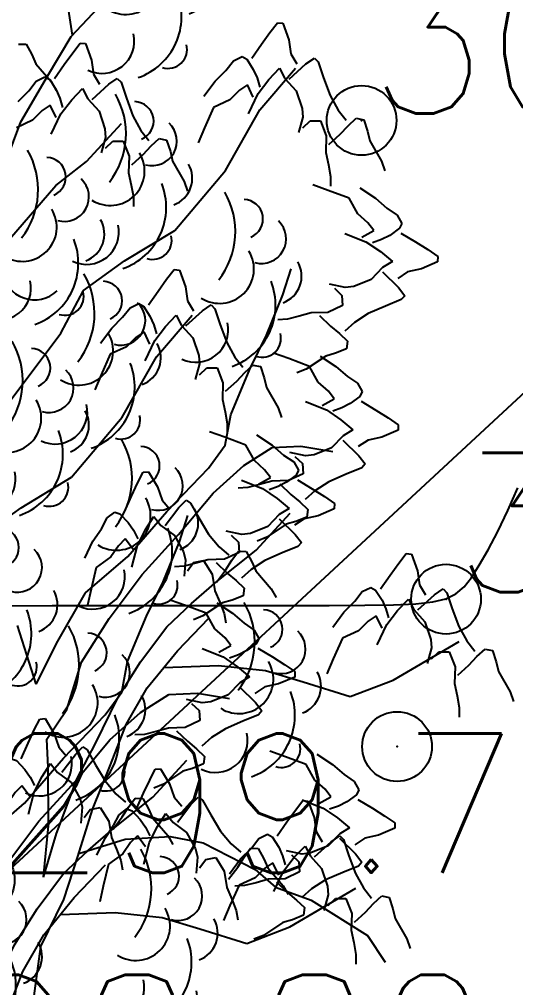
# Model space of a CAD drawing. Header units: millimetres. Extents: x 524954 to 526204, y 9523489 to 9524010.
# Drawn here: x 525993.66 to 525997.22, y 9523784.57 to 9523791.51 of the extents above; entities that cross this region are included whole.
import ezdxf

# ---------------------------------------------------------------- set-up
doc = ezdxf.new("R2010")
doc.units = ezdxf.units.MM
doc.header["$PDMODE"] = 32
doc.header["$PDSIZE"] = 0.5
doc.linetypes.add('ACAD_ISO12W100', pattern=[21, 12, -3, 0, -3, 0, -3])
for name, color, linetype in [('Arbre', 34, 'ACAD_ISO12W100'), ('CN_10_00', 1, 'Continuous'), ('PLUME_4', 3, 'Continuous'), ('TopoAlt', 3, 'Continuous'), ('TOPOJIS', 7, 'Continuous')]:
    doc.layers.add(name, color=color, linetype=linetype)
doc.styles.add('Simplex 1.0', font='Simplex.shx', dxfattribs={"width": 0.99, "height": 1})

# ---------------------------------------------------------------- blocks, each defined once
blk = doc.blocks.new('TCPOINT M')
at = {"color": 0}
blk.add_point((0, 0), dxfattribs=at)
at = {"layer": 'TopoAlt', "style": 'Simplex 1.0', "width": 0.99}
blk.add_attdef('ALT', (0.15, 0.15), '', height=1, dxfattribs=at)
blk = doc.blocks.new('v088')
at = {"color": 3, "linetype": 'Continuous'}
for p, q in [((0.6994, 11.8293), (0.7544, 11.828)), ((0.7544, 11.828), (0.796, 11.7537)), ((1.0886, 11.7676), (1.1424, 11.8368)), ((1.1424, 11.8368), (1.1809, 11.833)), ((1.1809, 11.833), (1.2232, 11.7138)), ((0.796, 11.7537), (0.824, 11.6885)), ((1.027, 11.683), (1.0886, 11.7676)), ((0.824, 11.6885), (0.9344, 11.5607)), ((0.9578, 11.583), (1.027, 11.683)), ((1.2232, 11.7138), (1.2386, 11.6137)), ((1.2386, 11.6137), (1.2809, 11.5407)), ((0.7732, 11.4945), (0.827, 11.5637)), ((0.827, 11.5637), (0.8886, 11.5945)), ((0.8886, 11.5945), (0.9232, 11.5753)), ((0.9232, 11.5753), (0.9693, 11.5022)), ((0.9344, 11.5607), (0.97, 11.497)), ((1.2271, 11.433), (1.3463, 11.5407)), ((1.3463, 11.5407), (1.4079, 11.583)), ((1.4079, 11.583), (1.4348, 11.556)), ((1.4348, 11.556), (1.4733, 11.4406)), ((0.6962, 11.4176), (0.7732, 11.4945)), ((0.9693, 11.5022), (0.9963, 11.4406)), ((1.0809, 11.4291), (1.1578, 11.5099)), ((1.1578, 11.5099), (1.1963, 11.4368)), ((0.9963, 11.4406), (1.0155, 11.3753)), ((1.004, 11.3291), (1.0809, 11.4291)), ((1.1963, 11.4368), (1.2771, 11.3483)), ((1.4733, 11.4406), (1.5194, 11.3137)), ((0.8693, 11.3522), (0.8001, 11.2829)), ((0.927, 11.3906), (0.8693, 11.3522)), ((0.9693, 11.3022), (0.927, 11.3906)), ((0.9347, 11.1829), (1.004, 11.3291)), ((1.2771, 11.3483), (1.3194, 11.2214)), ((0.8001, 11.2829), (0.6847, 11.2291)), ((1.5194, 11.3137), (1.5771, 11.2099)), ((1.3194, 11.2214), (1.3232, 11.1598)), ((1.5771, 11.2099), (1.6348, 11.1368)), ((1.3232, 11.1598), (1.2925, 11.0483)), ((1.3232, 11.0829), (1.3771, 11.1329)), ((1.3771, 11.1329), (1.4502, 11.1329)), ((1.4502, 11.1329), (1.4925, 11.0252)), ((1.6502, 11.0983), (1.7079, 11.1522)), ((1.7079, 11.1522), (1.7617, 11.1406)), ((1.7617, 11.1406), (1.7887, 11.0598)), ((1.5925, 11.0368), (1.6502, 11.0983)), ((1.7887, 11.0598), (1.8041, 10.9906)), ((1.4925, 11.0252), (1.4886, 10.906)), ((1.5117, 10.9637), (1.5925, 11.0368)), ((1.8041, 10.9906), (1.8887, 10.8444)), ((1.4886, 10.906), (1.5079, 10.8175)), ((1.8887, 10.8444), (1.9118, 10.7752)), ((1.5079, 10.8175), (1.5233, 10.7329)), ((1.5233, 10.7329), (1.5233, 10.6636)), ((1.7617, 10.1424), (1.8156, 10.2117)), ((1.8156, 10.2117), (1.8541, 10.2078)), ((1.7002, 10.0578), (1.7617, 10.1424)), ((1.8541, 10.2078), (1.8964, 10.0886)), ((1.8964, 10.0886), (1.9118, 9.9886)), ((1.631, 9.9578), (1.7002, 10.0578)), ((1.4463, 9.8693), (1.5002, 9.9386)), ((1.5002, 9.9386), (1.5617, 9.9693)), ((1.5617, 9.9693), (1.5963, 9.9501)), ((1.5963, 9.9501), (1.6425, 9.877)), ((1.9118, 9.9886), (1.9541, 9.9155)), ((2.0195, 9.9155), (2.081, 9.9578)), ((2.081, 9.9578), (2.1079, 9.9309)), ((1.3694, 9.7924), (1.4463, 9.8693)), ((1.6425, 9.877), (1.6694, 9.8155)), ((1.7541, 9.8039), (1.831, 9.8847)), ((1.831, 9.8847), (1.8695, 9.8116)), ((1.9002, 9.8078), (2.0195, 9.9155)), ((2.1079, 9.9309), (2.1464, 9.8155)), ((1.6694, 9.8155), (1.6887, 9.7501)), ((1.6771, 9.7039), (1.7541, 9.8039)), ((1.8695, 9.8116), (1.9502, 9.7232)), ((2.1464, 9.8155), (2.1926, 9.6885)), ((1.2886, 9.6847), (1.3694, 9.7924)), ((1.5425, 9.727), (1.4733, 9.6578)), ((1.6002, 9.7655), (1.5425, 9.727)), ((1.6425, 9.677), (1.6002, 9.7655)), ((1.4733, 9.6578), (1.3579, 9.6039)), ((1.6079, 9.5578), (1.6771, 9.7039)), ((1.9502, 9.7232), (1.9925, 9.5962)), ((2.1926, 9.6885), (2.2503, 9.5847)), ((1.3579, 9.6039), (1.2925, 9.4577)), ((1.9925, 9.5962), (1.9964, 9.5347)), ((1.9964, 9.5347), (1.9656, 9.4231)), ((2.2503, 9.5847), (2.308, 9.5116)), ((2.3233, 9.4731), (2.381, 9.527)), ((2.381, 9.527), (2.4349, 9.5154)), ((1.2925, 9.4577), (1.2463, 9.35)), ((1.9964, 9.4577), (2.0502, 9.5077)), ((2.0502, 9.5077), (2.1233, 9.5077)), ((2.1233, 9.5077), (2.1656, 9.4)), ((2.2657, 9.4116), (2.3233, 9.4731)), ((2.4349, 9.5154), (2.4618, 9.4347)), ((2.1656, 9.4), (2.1618, 9.2808)), ((2.1849, 9.3385), (2.2657, 9.4116)), ((2.4618, 9.4347), (2.4772, 9.3654)), ((2.4772, 9.3654), (2.5618, 9.2193)), ((2.1618, 9.2808), (2.181, 9.1923)), ((2.181, 9.1923), (2.1964, 9.1077)), ((2.5618, 9.2193), (2.5849, 9.15)), ((2.1964, 9.1077), (2.1964, 9.0385)), ((2.1801, 9.009), (2.0697, 9.0483)), ((2.3301, 8.953), (2.1801, 9.009)), ((2.4064, 9.0272), (2.519, 8.9533)), ((2.3912, 8.8412), (2.3301, 8.953)), ((2.519, 8.9533), (2.6006, 8.8814)), ((2.4646, 8.7765), (2.3912, 8.8412)), ((2.6006, 8.8814), (2.6731, 8.832)), ((2.6731, 8.832), (2.7077, 8.7725)), ((2.5067, 8.7213), (2.4646, 8.7765)), ((2.7077, 8.7725), (2.6907, 8.7368)), ((2.2998, 8.7005), (2.4501, 8.6406)), ((2.421, 8.6735), (2.5067, 8.7213)), ((2.6207, 8.6861), (2.5609, 8.6554)), ((2.6907, 8.7368), (2.6207, 8.6861)), ((2.7005, 8.7027), (2.8047, 8.6399)), ((2.4501, 8.6406), (2.5548, 8.5702)), ((2.5609, 8.6554), (2.4969, 8.632)), ((2.8047, 8.6399), (2.8931, 8.5838)), ((2.5548, 8.5702), (2.6402, 8.4985)), ((2.8931, 8.5838), (2.9656, 8.5345)), ((2.6402, 8.4985), (2.5697, 8.4555)), ((2.9641, 8.4958), (2.8478, 8.4461)), ((2.9656, 8.5345), (2.9641, 8.4958)), ((2.5697, 8.4555), (2.4865, 8.3693)), ((2.5678, 8.4245), (2.6828, 8.3123)), ((2.749, 8.4244), (2.6787, 8.3776)), ((2.8478, 8.4461), (2.749, 8.4244)), ((2.3013, 8.3113), (2.188, 8.335)), ((2.4865, 8.3693), (2.3625, 8.3191)), ((2.2245, 8.3065), (2.2778, 8.2559)), ((2.3625, 8.3191), (2.3013, 8.3113)), ((2.6828, 8.3123), (2.7289, 8.2536)), ((2.2778, 8.2559), (2.2824, 8.183)), ((2.7037, 8.225), (2.591, 8.1793)), ((2.7289, 8.2536), (2.7037, 8.225)), ((2.0584, 8.1303), (1.9713, 8.1055)), ((2.1776, 8.1339), (2.0584, 8.1303)), ((2.2824, 8.183), (2.1776, 8.1339)), ((2.591, 8.1793), (2.4672, 8.1253)), ((1.8878, 8.0848), (1.8187, 8.0804)), ((1.9713, 8.1055), (1.8878, 8.0848)), ((2.1174, 8.1109), (2.1954, 8.0349)), ((2.3672, 8.0611), (2.2979, 7.9989)), ((2.4672, 8.1253), (2.3672, 8.0611)), ((2.1954, 8.0349), (2.2605, 7.9811)), ((2.2605, 7.9811), (2.3179, 7.927)), ((2.3179, 7.927), (2.3098, 7.8725)), ((2.3098, 7.8725), (2.2308, 7.8405)), ((1.8965, 7.8022), (1.7861, 7.8414)), ((2.0465, 7.7461), (1.8965, 7.8022)), ((2.1627, 7.8208), (2.0222, 7.7271)), ((2.1227, 7.8203), (2.2353, 7.7465)), ((2.2308, 7.8405), (2.1627, 7.8208)), ((2.0222, 7.7271), (1.9545, 7.6997)), ((2.1075, 7.6343), (2.0465, 7.7461)), ((2.2353, 7.7465), (2.3169, 7.6746)), ((2.3169, 7.6746), (2.3894, 7.6252)), ((2.1809, 7.5696), (2.1075, 7.6343)), ((2.3894, 7.6252), (2.424, 7.5657)), ((2.1373, 7.4666), (2.223, 7.5144)), ((2.223, 7.5144), (2.1809, 7.5696)), ((2.407, 7.5299), (2.337, 7.4793)), ((2.424, 7.5657), (2.407, 7.5299)), ((2.0162, 7.4937), (2.1664, 7.4338)), ((2.1664, 7.4338), (2.2711, 7.3633)), ((2.2772, 7.4485), (2.2132, 7.4252)), ((2.337, 7.4793), (2.2772, 7.4485)), ((2.4169, 7.4959), (2.521, 7.4331)), ((2.521, 7.4331), (2.6094, 7.377)), ((2.2711, 7.3633), (2.3565, 7.2916)), ((2.6094, 7.377), (2.6819, 7.3276)), ((2.6819, 7.3276), (2.6805, 7.289)), ((2.286, 7.2486), (2.2028, 7.1624)), ((2.3565, 7.2916), (2.286, 7.2486)), ((2.5641, 7.2392), (2.4653, 7.2176)), ((2.6805, 7.289), (2.5641, 7.2392)), ((2.2028, 7.1624), (2.0788, 7.1122)), ((2.2841, 7.2177), (2.3991, 7.1055)), ((2.4653, 7.2176), (2.395, 7.1707)), ((2.0176, 7.1045), (1.9044, 7.1282)), ((1.9408, 7.0996), (1.9941, 7.049)), ((2.0788, 7.1122), (2.0176, 7.1045)), ((2.3991, 7.1055), (2.4452, 7.0467)), ((1.9941, 7.049), (1.9988, 6.9761)), ((2.4201, 7.0181), (2.3073, 6.9725)), ((2.4452, 7.0467), (2.4201, 7.0181)), ((0.8128, 6.9092), (0.8527, 6.9872)), ((0.8527, 6.9872), (0.8913, 6.9906)), ((0.8913, 6.9906), (0.9551, 6.8814)), ((1.9988, 6.9761), (1.8939, 6.9271)), ((2.3073, 6.9725), (2.1835, 6.9184)), ((0.7681, 6.8145), (0.8128, 6.9092)), ((0.9551, 6.8814), (0.9888, 6.786)), ((1.6041, 6.8779), (1.535, 6.8736)), ((1.6876, 6.8986), (1.6041, 6.8779)), ((1.7747, 6.9234), (1.6876, 6.8986)), ((1.8939, 6.9271), (1.7747, 6.9234)), ((1.8337, 6.904), (1.9118, 6.828)), ((2.1835, 6.9184), (2.0835, 6.8543)), ((0.7187, 6.7034), (0.7681, 6.8145)), ((1.9118, 6.828), (1.9768, 6.7743)), ((2.0835, 6.8543), (2.0142, 6.7921)), ((0.9888, 6.786), (1.0441, 6.7221)), ((1.1083, 6.7343), (1.1609, 6.7873)), ((1.1609, 6.7873), (1.1923, 6.7659)), ((1.1923, 6.7659), (1.2517, 6.6597)), ((1.9768, 6.7743), (2.0342, 6.7201)), ((0.5938, 6.6601), (0.6485, 6.7018)), ((0.6485, 6.7018), (0.6861, 6.6893)), ((0.6861, 6.6893), (0.7451, 6.6262)), ((0.8684, 6.5752), (0.9289, 6.6689)), ((0.9289, 6.6689), (0.9803, 6.6043)), ((1.0112, 6.6062), (1.1083, 6.7343)), ((2.0342, 6.7201), (2.0261, 6.6656)), ((0.5538, 6.582), (0.5938, 6.6601)), ((0.7451, 6.6262), (0.7831, 6.5707)), ((0.9803, 6.6043), (1.0762, 6.5324)), ((1.2517, 6.6597), (1.3207, 6.5436)), ((1.879, 6.6139), (1.7385, 6.5203)), ((1.9472, 6.6337), (1.879, 6.6139)), ((2.0261, 6.6656), (1.9472, 6.6337)), ((0.4926, 6.4921), (0.5538, 6.582)), ((0.7831, 6.5707), (0.8142, 6.5101)), ((0.8114, 6.4626), (0.8684, 6.5752)), ((1.0762, 6.5324), (1.1414, 6.4156)), ((1.3207, 6.5436), (1.3968, 6.4523)), ((0.4333, 6.3712), (0.4926, 6.4921)), ((0.6749, 6.4601), (0.6198, 6.3792)), ((0.7244, 6.5087), (0.6749, 6.4601)), ((0.7824, 6.4297), (0.7244, 6.5087)), ((0.7707, 6.306), (0.8114, 6.4626)), ((1.7385, 6.5203), (1.6708, 6.4929)), ((1.1414, 6.4156), (1.1567, 6.3559)), ((1.3968, 6.4523), (1.4671, 6.3913)), ((1.4894, 6.3564), (1.536, 6.4201)), ((1.536, 6.4201), (1.5911, 6.4188)), ((1.5911, 6.4188), (1.6326, 6.3444)), ((2.6849, 6.3343), (2.7388, 6.4036)), ((2.7388, 6.4036), (2.7772, 6.3997)), ((2.7772, 6.3997), (2.8196, 6.2805)), ((0.6198, 6.3792), (0.5164, 6.3047)), ((1.1567, 6.3559), (1.1472, 6.2405)), ((1.171, 6.2803), (1.2146, 6.3394)), ((1.2146, 6.3394), (1.2864, 6.3531)), ((1.2864, 6.3531), (1.3481, 6.2552)), ((1.4442, 6.2852), (1.4894, 6.3564)), ((1.6326, 6.3444), (1.6606, 6.2793)), ((2.6234, 6.2497), (2.6849, 6.3343)), ((0.5164, 6.3047), (0.4795, 6.1489)), ((1.3481, 6.2552), (1.3665, 6.1373)), ((1.3784, 6.1983), (1.4442, 6.2852)), ((1.6606, 6.2793), (1.771, 6.1515)), ((2.8196, 6.2805), (2.8349, 6.1805)), ((2.5541, 6.1497), (2.6234, 6.2497)), ((0.4795, 6.1489), (0.4542, 6.0345)), ((1.3665, 6.1373), (1.4019, 6.054)), ((1.771, 6.1515), (1.8066, 6.0878)), ((2.3695, 6.0612), (2.4234, 6.1305)), ((2.4234, 6.1305), (2.4849, 6.1612)), ((2.4849, 6.1612), (2.5195, 6.142)), ((2.5195, 6.142), (2.5657, 6.0689)), ((2.8349, 6.1805), (2.8773, 6.1074)), ((2.9427, 6.1074), (3.0042, 6.1497)), ((3.0042, 6.1497), (3.0311, 6.1228)), ((3.0311, 6.1228), (3.0696, 6.0074)), ((1.4019, 6.054), (1.4328, 5.9737)), ((2.2926, 5.9843), (2.3695, 6.0612)), ((2.5657, 6.0689), (2.5926, 6.0074)), ((2.6772, 5.9958), (2.7542, 6.0766)), ((2.7542, 6.0766), (2.7926, 6.0035)), ((2.8234, 5.9997), (2.9427, 6.1074)), ((1.4328, 5.9737), (1.4458, 5.9057)), ((2.2118, 5.8766), (2.2926, 5.9843)), ((2.5926, 6.0074), (2.6118, 5.942)), ((2.6003, 5.8958), (2.6772, 5.9958)), ((2.7926, 6.0035), (2.8734, 5.9151)), ((3.0696, 6.0074), (3.1158, 5.8804)), ((2.4657, 5.9189), (2.3964, 5.8497)), ((2.5234, 5.9574), (2.4657, 5.9189)), ((2.5657, 5.8689), (2.5234, 5.9574)), ((2.8734, 5.9151), (2.9157, 5.7881)), ((2.3964, 5.8497), (2.281, 5.7958)), ((2.5311, 5.7497), (2.6003, 5.8958)), ((3.1158, 5.8804), (3.1734, 5.7766)), ((2.281, 5.7958), (2.2156, 5.6496)), ((2.9157, 5.7881), (2.9196, 5.7266)), ((3.1734, 5.7766), (3.2311, 5.7035)), ((2.9196, 5.7266), (2.8888, 5.615)), ((2.9196, 5.6496), (2.9734, 5.6996)), ((2.9734, 5.6996), (3.0465, 5.6996)), ((3.0465, 5.6996), (3.0888, 5.5919)), ((3.2465, 5.665), (3.3042, 5.7189)), ((3.3042, 5.7189), (3.3581, 5.7073)), ((3.3581, 5.7073), (3.385, 5.6266)), ((2.2156, 5.6496), (2.1695, 5.5419)), ((3.1888, 5.6035), (3.2465, 5.665)), ((3.385, 5.6266), (3.4004, 5.5573)), ((3.0888, 5.5919), (3.085, 5.4727)), ((3.1081, 5.5304), (3.1888, 5.6035)), ((3.4004, 5.5573), (3.485, 5.4112)), ((3.085, 5.4727), (3.1042, 5.3842)), ((3.1042, 5.3842), (3.1196, 5.2996)), ((3.485, 5.4112), (3.5081, 5.3419)), ((3.1196, 5.2996), (3.1196, 5.2304)), ((1.8724, 4.9461), (1.762, 4.9854)), ((2.0224, 4.89), (1.8724, 4.9461)), ((2.0987, 4.9642), (2.2113, 4.8904)), ((2.0834, 4.7783), (2.0224, 4.89)), ((2.2113, 4.8904), (2.2929, 4.8185)), ((0.8993, 4.7791), (0.9393, 4.8572)), ((0.9393, 4.8572), (0.9778, 4.8606)), ((0.9778, 4.8606), (1.0416, 4.7513)), ((2.2929, 4.8185), (2.3654, 4.7691)), ((0.8546, 4.6845), (0.8993, 4.7791)), ((1.0416, 4.7513), (1.0754, 4.656)), ((2.1569, 4.7135), (2.0834, 4.7783)), ((2.3654, 4.7691), (2.4, 4.7096)), ((0.8053, 4.5733), (0.8546, 4.6845)), ((1.0754, 4.656), (1.1306, 4.592)), ((1.1948, 4.6042), (1.2474, 4.6573)), ((1.2474, 4.6573), (1.2789, 4.6359)), ((2.1133, 4.6106), (2.1989, 4.6584)), ((2.1989, 4.6584), (2.1569, 4.7135)), ((2.383, 4.6739), (2.3129, 4.6232)), ((2.4, 4.7096), (2.383, 4.6739)), ((1.0978, 4.4762), (1.1948, 4.6042)), ((1.2789, 4.6359), (1.3382, 4.5297)), ((1.9921, 4.6376), (2.1424, 4.5777)), ((2.2532, 4.5924), (2.1892, 4.5691)), ((2.3129, 4.6232), (2.2532, 4.5924)), ((2.3928, 4.6398), (2.497, 4.577)), ((0.6404, 4.452), (0.6804, 4.53)), ((0.6804, 4.53), (0.7351, 4.5718)), ((0.7351, 4.5718), (0.7727, 4.5593)), ((0.7727, 4.5593), (0.8317, 4.4961)), ((0.9549, 4.4451), (1.0154, 4.5388)), ((1.0154, 4.5388), (1.0668, 4.4742)), ((1.3382, 4.5297), (1.4072, 4.4136)), ((2.1424, 4.5777), (2.247, 4.5072)), ((2.497, 4.577), (2.5853, 4.5209)), ((2.5853, 4.5209), (2.6578, 4.4715)), ((0.5791, 4.362), (0.6404, 4.452)), ((0.8317, 4.4961), (0.8696, 4.4407)), ((1.0668, 4.4742), (1.1627, 4.4024)), ((2.247, 4.5072), (2.3325, 4.4356)), ((2.6578, 4.4715), (2.6564, 4.4329)), ((0.8109, 4.3786), (0.7614, 4.3301)), ((0.869, 4.2996), (0.8109, 4.3786)), ((0.8696, 4.4407), (0.9007, 4.38)), ((0.898, 4.3325), (0.9549, 4.4451)), ((1.1627, 4.4024), (1.228, 4.2856)), ((1.4072, 4.4136), (1.4833, 4.3223)), ((2.262, 4.3926), (2.1788, 4.3064)), ((2.3325, 4.4356), (2.262, 4.3926)), ((2.5401, 4.3831), (2.4412, 4.3615)), ((2.6564, 4.4329), (2.5401, 4.3831)), ((0.5199, 4.2411), (0.5791, 4.362)), ((0.7614, 4.3301), (0.7063, 4.2491)), ((0.8572, 4.176), (0.898, 4.3325)), ((1.4833, 4.3223), (1.5536, 4.2613)), ((2.1788, 4.3064), (2.0548, 4.2561)), ((2.2601, 4.3616), (2.3751, 4.2494)), ((2.4412, 4.3615), (2.371, 4.3146)), ((0.7063, 4.2491), (0.603, 4.1747)), ((1.228, 4.2856), (1.2432, 4.2258)), ((1.5759, 4.2264), (1.6226, 4.29)), ((1.6226, 4.29), (1.6776, 4.2887)), ((1.6776, 4.2887), (1.7191, 4.2144)), ((1.9936, 4.2484), (1.8803, 4.2721)), ((1.9168, 4.2436), (1.9701, 4.193)), ((2.0548, 4.2561), (1.9936, 4.2484)), ((2.3751, 4.2494), (2.4212, 4.1906)), ((0.603, 4.1747), (0.566, 4.0189)), ((1.2432, 4.2258), (1.2338, 4.1105)), ((1.2576, 4.1502), (1.3011, 4.2094)), ((1.3011, 4.2094), (1.373, 4.223)), ((1.373, 4.223), (1.4346, 4.1251)), ((1.5307, 4.1551), (1.5759, 4.2264)), ((1.7191, 4.2144), (1.7472, 4.1493)), ((1.9701, 4.193), (1.9747, 4.12)), ((2.4212, 4.1906), (2.396, 4.1621)), ((1.4346, 4.1251), (1.4531, 4.0073)), ((1.465, 4.0683), (1.5307, 4.1551)), ((1.7472, 4.1493), (1.8576, 4.0214)), ((1.9747, 4.12), (1.8699, 4.071)), ((2.2833, 4.1164), (2.1595, 4.0623)), ((2.396, 4.1621), (2.2833, 4.1164)), ((1.6636, 4.0426), (1.5801, 4.0219)), ((1.7506, 4.0673), (1.6636, 4.0426)), ((1.8699, 4.071), (1.7506, 4.0673)), ((1.8097, 4.0479), (1.8877, 3.9719)), ((2.1595, 4.0623), (2.0595, 3.9982)), ((0.566, 4.0189), (0.5407, 3.9045)), ((1.4531, 4.0073), (1.4885, 3.9239)), ((1.5801, 4.0219), (1.511, 4.0175)), ((1.8576, 4.0214), (1.8932, 3.9577)), ((1.8877, 3.9719), (1.9528, 3.9182)), ((2.0595, 3.9982), (1.9902, 3.936)), ((1.4885, 3.9239), (1.5194, 3.8437)), ((1.9528, 3.9182), (2.0102, 3.864)), ((1.5194, 3.8437), (1.5323, 3.7756)), ((2.0102, 3.864), (2.002, 3.8096)), ((1.855, 3.7579), (1.7144, 3.6642)), ((1.9231, 3.7776), (1.855, 3.7579)), ((2.002, 3.8096), (1.9231, 3.7776)), ((1.7144, 3.6642), (1.6468, 3.6368))]:
    blk.add_line(p, q, dxfattribs=at)
at = {"linetype": 'Continuous'}
for p, q in [((1.1882, 10.9882), (1.4374, 11.2608)), ((0.9679, 10.8157), (1.1882, 10.9882)), ((0.6339, 10.4293), (0.9679, 10.8157)), ((0.3448, 10.1217), (0.2693, 10.6145)), ((0.3358, 10.1122), (0.6339, 10.4293)), ((0.1676, 9.8288), (0.3358, 10.1122)), ((1.6901, 9.587), (1.945, 9.8846)), ((-0.0246, 9.5014), (0.1676, 9.8288)), ((1.4442, 9.1527), (1.6901, 9.587)), ((-0.1306, 9.2193), (-0.0246, 9.5014)), ((1.08, 8.7222), (1.4442, 9.1527)), ((0.7177, 8.5032), (1.08, 8.7222)), ((0.4236, 8.2918), (0.7177, 8.5032)), ((1.8546, 8.2596), (1.9129, 8.4473)), ((0.2621, 7.9837), (0.4236, 8.2918)), ((1.7363, 7.971), (1.8546, 8.2596)), ((-0.0934, 7.5087), (0.2621, 7.9837)), ((1.617, 7.726), (1.7363, 7.971)), ((1.4808, 7.3998), (1.617, 7.726)), ((1.4418, 7.1813), (1.4808, 7.3998)), ((1.3209, 7.0171), (1.4418, 7.1813)), ((1.5755, 7.0348), (1.778, 7.1634)), ((1.778, 7.1634), (1.983, 7.1739)), ((1.983, 7.1739), (2.2139, 7.1352)), ((1.0227, 6.7061), (1.3209, 7.0171)), ((1.3557, 6.8374), (1.5755, 7.0348)), ((1.107, 6.54), (1.3557, 6.8374)), ((0.7433, 6.3831), (1.0227, 6.7061)), ((1.6628, 6.4272), (1.906, 6.6935)), ((0.8455, 6.2546), (1.107, 6.54)), ((1.3814, 6.2037), (1.6628, 6.4272)), ((0.4379, 6.1217), (0.7433, 6.3831)), ((0.6096, 5.9388), (0.8455, 6.2546)), ((1.1982, 6.0444), (1.3814, 6.2037)), ((0.2399, 5.7756), (0.4379, 6.1217)), ((1.0213, 5.879), (1.1982, 6.0444)), ((0.4109, 5.6237), (0.6096, 5.9388)), ((1.0995, 5.7065), (1.3247, 5.9413)), ((0.0846, 5.4676), (-0.0486, 5.8877)), ((0.8338, 5.6263), (1.0213, 5.879)), ((0.0846, 5.4676), (0.2399, 5.7756)), ((2.6462, 5.4963), (3.1193, 5.7735)), ((0.8812, 5.4407), (1.0995, 5.7065)), ((0.6713, 5.3679), (0.8338, 5.6263)), ((0.3061, 5.2857), (0.4109, 5.6237)), ((1.0006, 5.5861), (1.394, 5.6007)), ((1.394, 5.6007), (1.7306, 5.5642)), ((1.7306, 5.5642), (1.9997, 5.4827)), ((2.3377, 5.3779), (2.6462, 5.4963)), ((0.7312, 5.1764), (0.8812, 5.4407)), ((1.9997, 5.4827), (2.3377, 5.3779)), ((0.5102, 5.0412), (0.6713, 5.3679)), ((0.1613, 5.0712), (0.3061, 5.2857)), ((0.6191, 4.888), (0.7312, 5.1764)), ((0.1717, 4.8724), (0.1613, 5.0712)), ((0.3786, 4.7897), (0.5102, 5.0412)), ((0.1743, 4.4496), (0.1717, 4.8724)), ((0.489, 4.5681), (0.6191, 4.888)), ((0.2314, 4.3948), (0.3786, 4.7897)), ((0.3841, 4.2301), (0.489, 4.5681)), ((0.1384, 4.0819), (0.1743, 4.4496)), ((0.1384, 4.0819), (0.2314, 4.3948)), ((0.3911, 4.2526), (0.7235, 4.3553)), ((0.7235, 4.3553), (1.0465, 4.3745)), ((1.0465, 4.3745), (1.2838, 4.3297)), ((1.2838, 4.3297), (1.6547, 4.1385)), ((0.2848, 3.9233), (0.3841, 4.2301)), ((1.6547, 4.1385), (1.8004, 4.0109)), ((1.8004, 4.0109), (2.0573, 3.9168)), ((0.1177, 3.584), (0.2848, 3.9233)), ((2.0573, 3.9168), (2.4606, 3.664)), ((2.4606, 3.664), (2.589, 3.4739)), ((0.064, 3.1786), (0.1177, 3.584))]:
    blk.add_line(p, q, dxfattribs=at)
at = {"color": 3, "linetype": 'Continuous'}
for centre, major_axis, start_param, end_param in [((0.2754, 10.7857), (0.3995, 0.3995), 4.836335, 6.022049), ((0.8987, 10.8757), (0.099, 0.099), 4.31771, 7.031286), ((1.0287, 10.7332), (-0.1246, 0.1246), 2.081137, 4.744996), ((0.7276, 10.5169), (-0.1741, 0.1741), 1.793126, 4.475865), ((1.1114, 10.4666), (-0.1445, 0.1445), 2.713295, 4.448408), ((0.6623, 10.2582), (-0.3298, 0.3298), 2.69514, 4.302022), ((0.5573, 10.0804), (0.1641, 0.1641), 3.478918, 5.717341), ((1.0314, 10.0206), (0.0964, 0.0964), 3.62262, 5.745019), ((0.1648, 9.4153), (0.3995, 0.3995), 4.836335, 6.022049), ((0.7881, 9.5054), (-0.099, 0.099), 2.746913, 5.46049), ((0.9181, 9.3628), (0.1246, 0.1246), 3.651933, 6.315792), ((0.617, 9.1466), (-0.1741, 0.1741), 1.793126, 4.475865), ((1.0008, 9.0963), (-0.1445, 0.1445), 2.713295, 4.448408), ((0.5518, 8.8878), (-0.3298, 0.3298), 2.69514, 4.302022), ((0.9486, 8.7133), (-0.3995, 0.3995), 3.265538, 4.451253), ((1.5719, 8.8034), (0.099, 0.099), 4.31771, 7.031286), ((0.4467, 8.71), (-0.1641, 0.1641), 1.908121, 4.146545), ((1.7019, 8.6608), (0.1246, 0.1246), 3.651933, 6.315792), ((0.9208, 8.6502), (0.0964, 0.0964), 3.62262, 5.745019), ((1.4008, 8.4446), (0.1741, 0.1741), 3.363922, 6.046661), ((1.7845, 8.3943), (-0.1445, 0.1445), 2.713295, 4.448408), ((0.0741, 8.4554), (0.1641, 0.1641), 2.463212, 4.701636), ((-0.0612, 8.1267), (-0.3995, 0.3995), 3.265538, 4.451253), ((0.5622, 8.2168), (0.099, 0.099), 4.31771, 7.031286), ((1.3355, 8.1858), (-0.3298, 0.3298), 2.69514, 4.302022), ((0.6922, 8.0742), (-0.1246, 0.1246), 2.081137, 4.744996), ((1.2305, 8.008), (0.1641, 0.1641), 3.478918, 5.717341), ((0.391, 7.858), (0.1741, 0.1741), 3.363922, 6.046661), ((1.7045, 7.9482), (-0.0964, 0.0964), 2.051824, 4.174223), ((0.7748, 7.8077), (-0.1445, 0.1445), 2.713295, 4.448408), ((0.3258, 7.5992), (0.3298, 0.3298), 4.265936, 5.872819), ((0.2207, 7.4214), (0.1641, 0.1641), 3.478918, 5.717341), ((0.6948, 7.3616), (-0.0964, 0.0964), 2.051824, 4.174223), ((1.088, 5.7707), (-0.3995, 0.3995), 3.265538, 4.451253), ((1.7113, 5.8608), (0.099, 0.099), 4.31771, 7.031286), ((-0.1718, 5.6024), (0.3995, 0.3995), 4.836335, 6.022049), ((1.8413, 5.7182), (-0.1246, 0.1246), 2.081137, 4.744996), ((0.4516, 5.6925), (0.099, 0.099), 4.31771, 7.031286), ((0.5816, 5.5499), (0.1246, 0.1246), 3.651933, 6.315792), ((1.5402, 5.502), (0.1741, 0.1741), 3.363922, 6.046661), ((1.924, 5.4517), (-0.1445, 0.1445), 2.713295, 4.448408), ((0.2804, 5.3337), (0.1741, 0.1741), 3.363922, 6.046661), ((0.6642, 5.2834), (-0.1445, 0.1445), 2.713295, 4.448408), ((1.4749, 5.2432), (0.3298, 0.3298), 4.265936, 5.872819), ((0.2152, 5.0749), (-0.3298, 0.3298), 2.69514, 4.302022), ((1.3699, 5.0654), (-0.1641, 0.1641), 1.908121, 4.146545), ((1.844, 5.0056), (-0.0964, 0.0964), 2.051824, 4.174223), ((0.1101, 4.8971), (-0.1641, 0.1641), 1.908121, 4.146545), ((0.5842, 4.8373), (0.0964, 0.0964), 3.62262, 5.745019), ((-0.1231, 3.3539), (0.1641, 0.1641), 2.463212, 4.701636)]:
    blk.add_ellipse(centre, major_axis=major_axis, ratio=1, start_param=start_param, end_param=end_param, dxfattribs=at)

msp = doc.modelspace()

# ---------------------------------------------------------------- linework, layer by layer
at = {"layer": 'CN_10_00', "elevation": 300, "flags": 128}
msp.add_lwpolyline([(525993.6, 9523787.3076), (525993.8995, 9523787.309), (525994.2275, 9523787.3096), (525994.5723, 9523787.3096), (525994.9223, 9523787.3093), (525995.2658, 9523787.309), (525995.5914, 9523787.309), (525995.8872, 9523787.3096), (525996.1419, 9523787.311), (525996.3468, 9523787.314), (525996.5068, 9523787.3209), (525996.6296, 9523787.3345), (525996.7232, 9523787.3574), (525996.7954, 9523787.3926), (525996.854, 9523787.4427), (525996.907, 9523787.5106), (525996.9622, 9523787.5989), (525997.0255, 9523787.7096), (525997.0954, 9523787.8408), (525997.168, 9523787.9898), (525997.24, 9523788.1538)], dxfattribs=at)
at = {"layer": 'PLUME_4'}
msp.add_lwpolyline([(526058.726, 9523871.5697), (526056.9133, 9523868.9308), (526051.5117, 9523860.5152), (526046.645, 9523851.6373), (526041.2434, 9523843.2218), (526035.8053, 9523835.3049), (526035.3066, 9523835.2685), (526029.8685, 9523827.3516), (526023.9317, 9523819.3983), (526017.9586, 9523811.9437), (526017.4599, 9523811.9073), (526011.4868, 9523804.4527), (526004.4434, 9523797.9226), (525998.4703, 9523790.468), (525998.5067, 9523789.9693), (525991.4634, 9523783.4392), (525986.0253, 9523775.5223), (525979.0184, 9523768.4936), (525979.0184, 9523768.4936), (525971.44, 9523762.4258), (525963.3266, 9523756.8203), (525953.5351, 9523753.5989)], dxfattribs=at)
msp.add_lwpolyline([(526058.726, 9523871.5697), (526056.9133, 9523868.9308), (526051.5117, 9523860.5152), (526046.645, 9523851.6373), (526041.2434, 9523843.2218), (526035.8053, 9523835.3049), (526035.3066, 9523835.2685), (526029.8685, 9523827.3516), (526023.9317, 9523819.3983), (526017.9586, 9523811.9437), (526017.4599, 9523811.9073), (526011.4868, 9523804.4527), (526004.4434, 9523797.9226), (525998.4703, 9523790.468), (525998.5067, 9523789.9693), (525991.4634, 9523783.4392), (525986.0253, 9523775.5223), (525979.0184, 9523768.4936), (525979.0184, 9523768.4936), (525971.44, 9523762.4258), (525963.3266, 9523756.8203), (525953.5351, 9523753.5989)], dxfattribs=at)

# ---------------------------------------------------------------- block references
at = {"layer": 'Arbre'}
for p in [(525993.7, 9523781.278), (525992.959, 9523779.507)]:
    msp.add_blockref('v088', p, dxfattribs=at)
at = {"layer": 'TOPOJIS'}
ref = msp.add_blockref('TCPOINT M', (525996.119, 9523790.7889, 300.19), dxfattribs=at)
ref.add_attrib('ALT', '300.19', (525996.169, 9523790.8389, 300.19), dxfattribs={"layer": 'TopoAlt', "height": 1, "style": 'Simplex 1.0', "width": 0.99})
ref = msp.add_blockref('TCPOINT M', (525996.7244, 9523787.3545, 300.01), dxfattribs=at)
ref.add_attrib('ALT', '300.01', (525996.7744, 9523787.4045, 300.01), dxfattribs={"layer": 'TopoAlt', "height": 1, "style": 'Simplex 1.0', "width": 0.99})
msp.add_blockref('TCPOINT M', (525996.3735, 9523786.2973, 299.82), dxfattribs=at)
ref = msp.add_blockref('TCPOINT M', (525993.3807, 9523785.3416, 299.7), dxfattribs=at)
ref.add_attrib('ALT', '299.70', (525993.4307, 9523785.3916, 299.7), dxfattribs={"layer": 'TopoAlt', "height": 1, "style": 'Simplex 1.0', "width": 0.99})
ref = msp.add_blockref('TCPOINT M', (525992.3367, 9523783.6095, 298.82), dxfattribs=at)
ref.add_attrib('ALT', '298.82', (525992.3867, 9523783.6595, 298.82), dxfattribs={"layer": 'TopoAlt', "height": 1, "style": 'Simplex 1.0', "width": 0.99})

doc.saveas('drawing.dxf')
